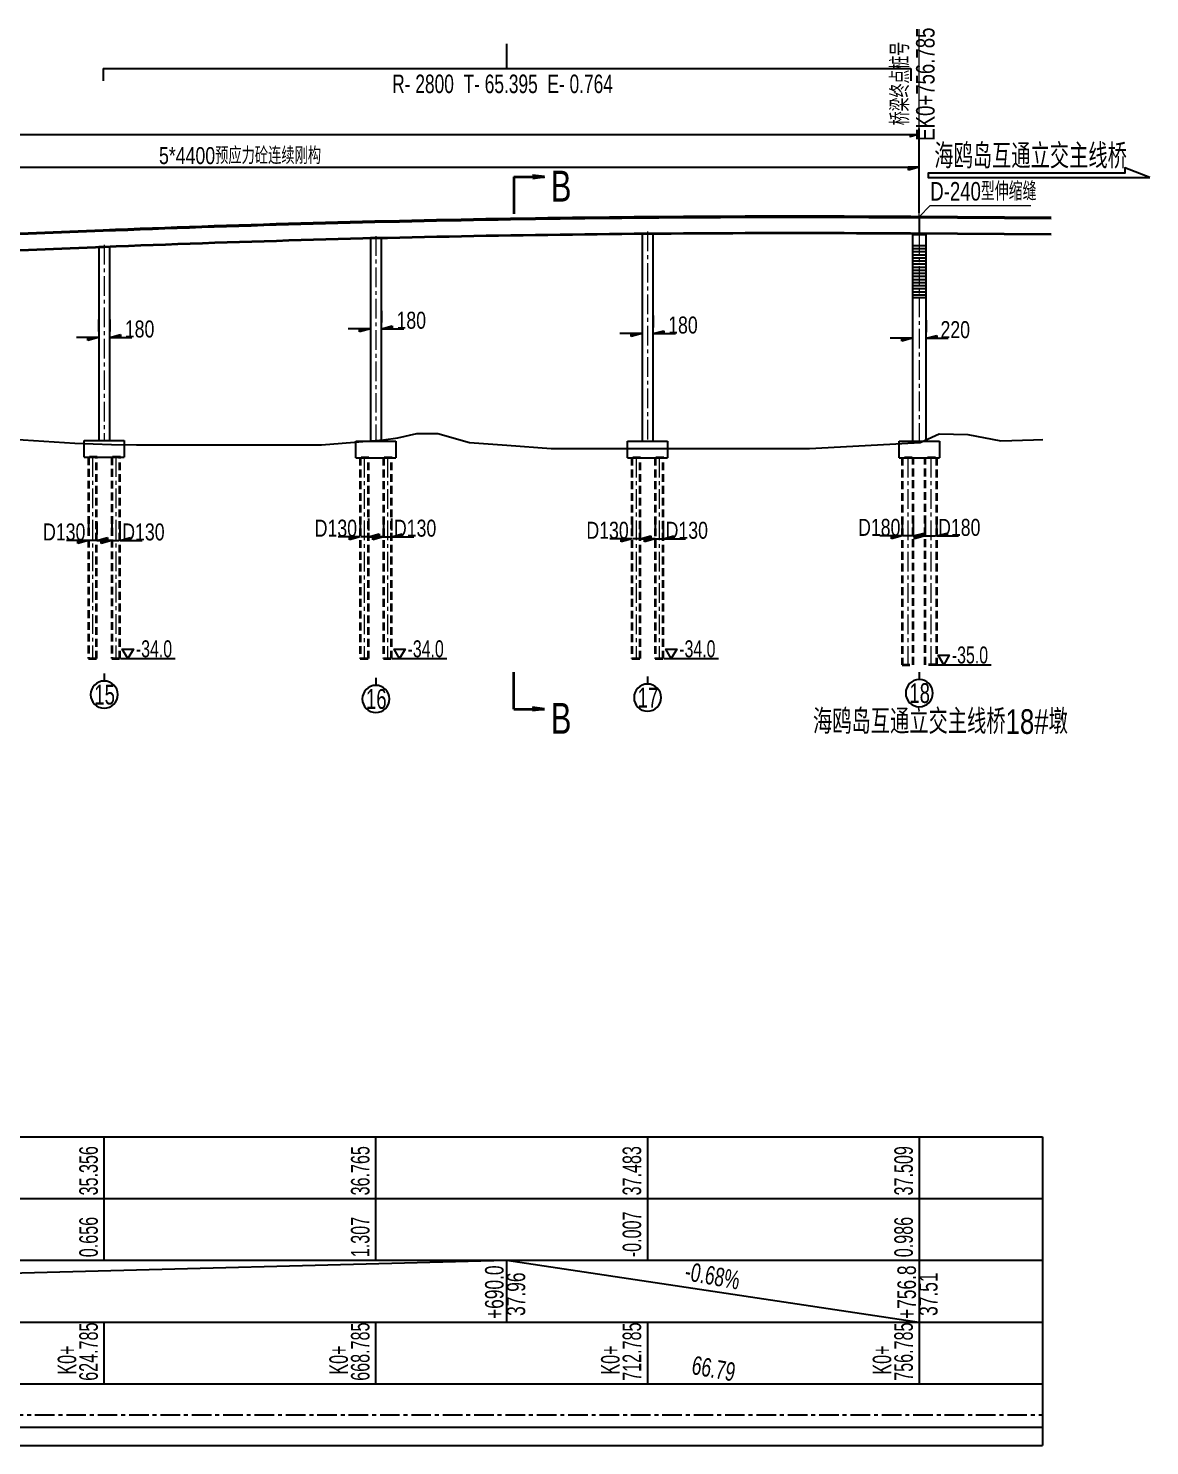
# Model space of a CAD drawing. Header units: millimetres. Extents: x 0 to 987207, y 0 to 5060561.
# Drawn here: x 493785.4 to 493967, y 2530010.8 to 2530240.2 of the extents above; entities that cross this region are included whole.
import ezdxf
from ezdxf.enums import TextEntityAlignment as Align

# ---------------------------------------------------------------- set-up
doc = ezdxf.new("R2010")
doc.units = ezdxf.units.MM
doc.header["$LTSCALE"] = 0.1
doc.linetypes.add('CENTER', pattern=[50.8, 31.75, -6.35, 6.35, -6.35])
doc.linetypes.add('DASHED', pattern=[19.05, 12.7, -6.35])
doc.layers.get('0').update_dxf_attribs({"linetype": 'CONTINUOUS'})
doc.layers.get('Defpoints').update_dxf_attribs({"color": 150, "linetype": 'CONTINUOUS'})
for name, color, linetype, lineweight in [('GC', 3, 'CONTINUOUS', 25), ('中心线', 5, 'CENTER', 18), ('文字', 7, 'CONTINUOUS', 0), ('标注', 1, 'CONTINUOUS', 18), ('短虚线', 6, 'DASHED', 35), ('粗线', 4, 'CONTINUOUS', 35)]:
    doc.layers.add(name, color=color, linetype=linetype, lineweight=lineweight)
for name, color, linetype in [('上部结构(立面)', 7, 'CONTINUOUS'), ('地面线', 7, 'CONTINUOUS'), ('墩柱图(立面)', 7, 'CONTINUOUS'), ('桥梁图表', 7, 'CONTINUOUS'), ('立面', 7, 'CONTINUOUS')]:
    doc.layers.add(name, color=color, linetype=linetype)
doc.styles.add('BM_Dim', font='fsdb_e.shx', dxfattribs={"width": 0.75, "bigfont": 'hztxt.shx'})
doc.styles.add('BM_FST', font='fsdb_e.shx', dxfattribs={"width": 0.75, "bigfont": 'hztxt.shx'})
doc.styles.add('BM_Title', font='fsdb_e.shx', dxfattribs={"width": 0.75, "bigfont": 'hztxt.shx'})
doc.styles.add('MyFont', font='fsdb_e.shx', dxfattribs={"width": 0.78, "bigfont": 'hztxt.shx'})
doc.dimstyles.new('1-100', dxfattribs={"dimtxt": 3, "dimasz": 1.5, "dimexe": 1, "dimexo": 0.6, "dimgap": 0.1, "dimtad": 1, "dimdec": 0, "dimlfac": 100, "dimdsep": 46, "dimtxsty": 'BM_Dim', "dimblk": 'ARR-1', "dimcen": 0.09, "dimclrd": 256, "dimclre": 256, "dimclrt": 7, "dimadec": 1, "dimazin": 2, "dimtfac": 1, "dimtdec": 0, "dimtmove": 2, "dimatfit": 3, "dimldrblk": 'ARR-1', "dimfxl": 1, "dimtolj": 1, "dimtzin": 0, "dimlwd": 25, "dimarcsym": 1})
doc.dimstyles.new('MyDim', dxfattribs={"dimscale": 0, "dimtxt": 2.75, "dimasz": 1.8, "dimexe": 1, "dimexo": 4.32, "dimgap": 0, "dimtad": 0, "dimdec": 0, "dimlfac": 10, "dimdsep": 46, "dimtxsty": 'MyFont', "dimblk": 'ARR-1', "dimcen": 0.5, "dimclrd": 1, "dimclre": 1, "dimclrt": 7, "dimaunit": 1, "dimadec": 0, "dimazin": 0, "dimtfac": 1, "dimtdec": 0, "dimtofl": 0, "dimtmove": 2, "dimatfit": 3, "dimldrblk": 'ARR-1', "dimfxl": 1, "dimtolj": 1, "dimtzin": 0, "dimarcsym": 0})

# ---------------------------------------------------------------- blocks, each defined once
blk = doc.blocks.new('ARR-1')
at = {"color": 1, "linetype": 'Continuous'}
for p, q in [((0, 0), (-1, 0)), ((0, 0), (-0.97, -0.26)), ((-0.97, -0.26), (-0.97, 0))]:
    blk.add_line(p, q, dxfattribs=at)
for points in [[(-0.97, -0.26), (-0.97, 0), (0, 0)], [(0, 0), (-0.97, 0), (-0.97, -0.26), (0, 0)], [(0, 0), (-0.97, -0.26), (-0.97, 0), (0, 0)], [(0, 0), (-0.97, -0.26), (-0.97, 0), (0, 0)]]:
    blk.add_solid(points, dxfattribs=at)
blk = doc.blocks.new('*D300')
at = {"layer": 'Defpoints', "color": 0, "linetype": 'Continuous'}
for p in [(493929.65, 2530217.75), (493709.65, 2530209.75), (493929.65, 2530209.75)]:
    blk.add_point(p, dxfattribs=at)
at = {"layer": '立面', "color": 1, "linetype": 'Continuous', "lineweight": -2}
for p, q in [((493709.65, 2530214.07), (493709.65, 2530218.75)), ((493929.65, 2530214.07), (493929.65, 2530218.75)), ((493711.45, 2530217.75), (493927.85, 2530217.75))]:
    blk.add_line(p, q, dxfattribs=at)
at = {"layer": '立面', "color": 1, "linetype": 'Continuous', "lineweight": -2, "xscale": 1.8, "yscale": 1.8, "zscale": 1.8, "rotation": 180}
blk.add_blockref('ARR-1', (493709.65, 2530217.75), dxfattribs=at)
at = {"layer": '立面', "color": 1, "linetype": 'Continuous', "lineweight": -2, "xscale": 1.8, "yscale": 1.8, "zscale": 1.8}
blk.add_blockref('ARR-1', (493929.65, 2530217.75), dxfattribs=at)
at = {"layer": '立面', "color": 7, "linetype": 'Continuous', "insert": (493819.65, 2530219.62), "char_height": 2.75, "attachment_point": 5, "style": 'MyFont'}
blk.add_mtext('\\A1;5*4400预应力砼连续刚构', dxfattribs=at)
blk = doc.blocks.new('*D322')
at = {"layer": 'Defpoints', "color": 0, "linetype": 'Continuous'}
for p in [(493886.55, 2530190.83), (493884.75, 2530189.45), (493886.55, 2530189.45)]:
    blk.add_point(p, dxfattribs=at)
at = {"layer": '墩柱图(立面)', "color": 1, "linetype": 'Continuous', "lineweight": -2}
for p, q in [((493884.75, 2530193.77), (493884.75, 2530191.83)), ((493886.55, 2530193.77), (493886.55, 2530191.83)), ((493882.95, 2530190.83), (493881.15, 2530190.83)), ((493888.35, 2530190.83), (493890.15, 2530190.83))]:
    blk.add_line(p, q, dxfattribs=at)
at = {"layer": '墩柱图(立面)', "color": 1, "linetype": 'Continuous', "lineweight": -2, "xscale": 1.8, "yscale": 1.8, "zscale": 1.8}
blk.add_blockref('ARR-1', (493884.75, 2530190.83), dxfattribs=at)
at = {"layer": '墩柱图(立面)', "color": 1, "linetype": 'Continuous', "lineweight": -2, "xscale": 1.8, "yscale": 1.8, "zscale": 1.8, "rotation": 180}
blk.add_blockref('ARR-1', (493886.55, 2530190.83), dxfattribs=at)
at = {"layer": '墩柱图(立面)', "color": 7, "linetype": 'Continuous', "insert": (493891.38, 2530192.2), "char_height": 2.75, "attachment_point": 5, "style": 'MyFont'}
blk.add_mtext('\\A1;180', dxfattribs=at)
blk = doc.blocks.new('*D323')
at = {"layer": 'Defpoints', "color": 0, "linetype": 'Continuous'}
for p in [(493883.13, 2530156.23), (493884.43, 2530157.61), (493884.43, 2530156.23)]:
    blk.add_point(p, dxfattribs=at)
at = {"layer": '墩柱图(立面)', "color": 1, "linetype": 'Continuous', "lineweight": -2}
for p, q in [((493883.13, 2530160.55), (493883.13, 2530158.61)), ((493884.43, 2530160.55), (493884.43, 2530158.61)), ((493881.33, 2530157.61), (493879.53, 2530157.61)), ((493886.23, 2530157.61), (493888.03, 2530157.61))]:
    blk.add_line(p, q, dxfattribs=at)
at = {"layer": '墩柱图(立面)', "color": 1, "linetype": 'Continuous', "lineweight": -2, "xscale": 1.8, "yscale": 1.8, "zscale": 1.8}
blk.add_blockref('ARR-1', (493883.13, 2530157.61), dxfattribs=at)
at = {"layer": '墩柱图(立面)', "color": 1, "linetype": 'Continuous', "lineweight": -2, "xscale": 1.8, "yscale": 1.8, "zscale": 1.8, "rotation": 180}
blk.add_blockref('ARR-1', (493884.43, 2530157.61), dxfattribs=at)
at = {"layer": '墩柱图(立面)', "color": 7, "linetype": 'Continuous', "insert": (493879.17, 2530158.98), "char_height": 2.75, "attachment_point": 5, "style": 'MyFont'}
blk.add_mtext('\\A1;D130', dxfattribs=at)
blk = doc.blocks.new('*D324')
at = {"layer": 'Defpoints', "color": 0, "linetype": 'Continuous'}
for p in [(493886.88, 2530156.23), (493888.18, 2530157.61), (493888.18, 2530156.23)]:
    blk.add_point(p, dxfattribs=at)
at = {"layer": '墩柱图(立面)', "color": 1, "linetype": 'Continuous', "lineweight": -2}
for p, q in [((493886.88, 2530160.55), (493886.88, 2530158.61)), ((493888.18, 2530160.55), (493888.18, 2530158.61)), ((493885.08, 2530157.61), (493883.28, 2530157.61)), ((493889.98, 2530157.61), (493891.78, 2530157.61))]:
    blk.add_line(p, q, dxfattribs=at)
at = {"layer": '墩柱图(立面)', "color": 1, "linetype": 'Continuous', "lineweight": -2, "xscale": 1.8, "yscale": 1.8, "zscale": 1.8}
blk.add_blockref('ARR-1', (493886.88, 2530157.61), dxfattribs=at)
at = {"layer": '墩柱图(立面)', "color": 1, "linetype": 'Continuous', "lineweight": -2, "xscale": 1.8, "yscale": 1.8, "zscale": 1.8, "rotation": 180}
blk.add_blockref('ARR-1', (493888.18, 2530157.61), dxfattribs=at)
at = {"layer": '墩柱图(立面)', "color": 7, "linetype": 'Continuous', "insert": (493892, 2530158.98), "char_height": 2.75, "attachment_point": 5, "style": 'MyFont'}
blk.add_mtext('\\A1;D130', dxfattribs=at)
blk = doc.blocks.new('*D325')
at = {"layer": 'Defpoints', "color": 0, "linetype": 'Continuous'}
for p in [(493842.55, 2530191.6), (493840.75, 2530190.22), (493842.55, 2530190.22)]:
    blk.add_point(p, dxfattribs=at)
at = {"layer": '墩柱图(立面)', "color": 1, "linetype": 'Continuous', "lineweight": -2}
for p, q in [((493840.75, 2530194.54), (493840.75, 2530192.6)), ((493842.55, 2530194.54), (493842.55, 2530192.6)), ((493838.95, 2530191.6), (493837.15, 2530191.6)), ((493844.35, 2530191.6), (493846.15, 2530191.6))]:
    blk.add_line(p, q, dxfattribs=at)
at = {"layer": '墩柱图(立面)', "color": 1, "linetype": 'Continuous', "lineweight": -2, "xscale": 1.8, "yscale": 1.8, "zscale": 1.8}
blk.add_blockref('ARR-1', (493840.75, 2530191.6), dxfattribs=at)
at = {"layer": '墩柱图(立面)', "color": 1, "linetype": 'Continuous', "lineweight": -2, "xscale": 1.8, "yscale": 1.8, "zscale": 1.8, "rotation": 180}
blk.add_blockref('ARR-1', (493842.55, 2530191.6), dxfattribs=at)
at = {"layer": '墩柱图(立面)', "color": 7, "linetype": 'Continuous', "insert": (493847.38, 2530192.97), "char_height": 2.75, "attachment_point": 5, "style": 'MyFont'}
blk.add_mtext('\\A1;180', dxfattribs=at)
blk = doc.blocks.new('*D326')
at = {"layer": 'Defpoints', "color": 0, "linetype": 'Continuous'}
for p in [(493839.13, 2530156.57), (493840.43, 2530157.94), (493840.43, 2530156.57)]:
    blk.add_point(p, dxfattribs=at)
at = {"layer": '墩柱图(立面)', "color": 1, "linetype": 'Continuous', "lineweight": -2}
for p, q in [((493839.13, 2530160.89), (493839.13, 2530158.94)), ((493840.43, 2530160.89), (493840.43, 2530158.94)), ((493837.33, 2530157.94), (493835.53, 2530157.94)), ((493842.23, 2530157.94), (493844.03, 2530157.94))]:
    blk.add_line(p, q, dxfattribs=at)
at = {"layer": '墩柱图(立面)', "color": 1, "linetype": 'Continuous', "lineweight": -2, "xscale": 1.8, "yscale": 1.8, "zscale": 1.8}
blk.add_blockref('ARR-1', (493839.13, 2530157.94), dxfattribs=at)
at = {"layer": '墩柱图(立面)', "color": 1, "linetype": 'Continuous', "lineweight": -2, "xscale": 1.8, "yscale": 1.8, "zscale": 1.8, "rotation": 180}
blk.add_blockref('ARR-1', (493840.43, 2530157.94), dxfattribs=at)
at = {"layer": '墩柱图(立面)', "color": 7, "linetype": 'Continuous', "insert": (493835.17, 2530159.32), "char_height": 2.75, "attachment_point": 5, "style": 'MyFont'}
blk.add_mtext('\\A1;D130', dxfattribs=at)
blk = doc.blocks.new('*D327')
at = {"layer": 'Defpoints', "color": 0, "linetype": 'Continuous'}
for p in [(493842.88, 2530156.57), (493844.18, 2530157.94), (493844.18, 2530156.57)]:
    blk.add_point(p, dxfattribs=at)
at = {"layer": '墩柱图(立面)', "color": 1, "linetype": 'Continuous', "lineweight": -2}
for p, q in [((493842.88, 2530160.89), (493842.88, 2530158.94)), ((493844.18, 2530160.89), (493844.18, 2530158.94)), ((493841.08, 2530157.94), (493839.28, 2530157.94)), ((493845.98, 2530157.94), (493847.78, 2530157.94))]:
    blk.add_line(p, q, dxfattribs=at)
at = {"layer": '墩柱图(立面)', "color": 1, "linetype": 'Continuous', "lineweight": -2, "xscale": 1.8, "yscale": 1.8, "zscale": 1.8}
blk.add_blockref('ARR-1', (493842.88, 2530157.94), dxfattribs=at)
at = {"layer": '墩柱图(立面)', "color": 1, "linetype": 'Continuous', "lineweight": -2, "xscale": 1.8, "yscale": 1.8, "zscale": 1.8, "rotation": 180}
blk.add_blockref('ARR-1', (493844.18, 2530157.94), dxfattribs=at)
at = {"layer": '墩柱图(立面)', "color": 7, "linetype": 'Continuous', "insert": (493848, 2530159.32), "char_height": 2.75, "attachment_point": 5, "style": 'MyFont'}
blk.add_mtext('\\A1;D130', dxfattribs=at)
blk = doc.blocks.new('*D328')
at = {"layer": 'Defpoints', "color": 0, "linetype": 'Continuous'}
for p in [(493796.75, 2530188.81), (493798.55, 2530190.19), (493798.55, 2530188.81)]:
    blk.add_point(p, dxfattribs=at)
at = {"layer": '墩柱图(立面)', "color": 1, "linetype": 'Continuous', "lineweight": -2}
for p, q in [((493796.75, 2530193.13), (493796.75, 2530191.19)), ((493798.55, 2530193.13), (493798.55, 2530191.19)), ((493794.95, 2530190.19), (493793.15, 2530190.19)), ((493800.35, 2530190.19), (493802.15, 2530190.19))]:
    blk.add_line(p, q, dxfattribs=at)
at = {"layer": '墩柱图(立面)', "color": 1, "linetype": 'Continuous', "lineweight": -2, "xscale": 1.8, "yscale": 1.8, "zscale": 1.8, "rotation": 180}
blk.add_blockref('ARR-1', (493798.55, 2530190.19), dxfattribs=at)
at = {"layer": '墩柱图(立面)', "color": 1, "linetype": 'Continuous', "lineweight": -2, "xscale": 1.8, "yscale": 1.8, "zscale": 1.8}
blk.add_blockref('ARR-1', (493796.75, 2530190.19), dxfattribs=at)
at = {"layer": '墩柱图(立面)', "color": 7, "linetype": 'Continuous', "insert": (493803.38, 2530191.56), "char_height": 2.75, "attachment_point": 5, "style": 'MyFont'}
blk.add_mtext('\\A1;180', dxfattribs=at)
blk = doc.blocks.new('*D329')
at = {"layer": 'Defpoints', "color": 0, "linetype": 'Continuous'}
for p in [(493796.43, 2530157.34), (493795.13, 2530155.96), (493796.43, 2530155.96)]:
    blk.add_point(p, dxfattribs=at)
at = {"layer": '墩柱图(立面)', "color": 1, "linetype": 'Continuous', "lineweight": -2}
for p, q in [((493795.13, 2530160.28), (493795.13, 2530158.34)), ((493796.43, 2530160.28), (493796.43, 2530158.34)), ((493793.33, 2530157.34), (493791.53, 2530157.34)), ((493798.23, 2530157.34), (493800.03, 2530157.34))]:
    blk.add_line(p, q, dxfattribs=at)
at = {"layer": '墩柱图(立面)', "color": 1, "linetype": 'Continuous', "lineweight": -2, "xscale": 1.8, "yscale": 1.8, "zscale": 1.8}
blk.add_blockref('ARR-1', (493795.13, 2530157.34), dxfattribs=at)
at = {"layer": '墩柱图(立面)', "color": 1, "linetype": 'Continuous', "lineweight": -2, "xscale": 1.8, "yscale": 1.8, "zscale": 1.8, "rotation": 180}
blk.add_blockref('ARR-1', (493796.43, 2530157.34), dxfattribs=at)
at = {"layer": '墩柱图(立面)', "color": 7, "linetype": 'Continuous', "insert": (493791.17, 2530158.71), "char_height": 2.75, "attachment_point": 5, "style": 'MyFont'}
blk.add_mtext('\\A1;D130', dxfattribs=at)
blk = doc.blocks.new('*D330')
at = {"layer": 'Defpoints', "color": 0, "linetype": 'Continuous'}
for p in [(493800.18, 2530157.34), (493798.88, 2530155.96), (493800.18, 2530155.96)]:
    blk.add_point(p, dxfattribs=at)
at = {"layer": '墩柱图(立面)', "color": 1, "linetype": 'Continuous', "lineweight": -2}
for p, q in [((493798.88, 2530160.28), (493798.88, 2530158.34)), ((493800.18, 2530160.28), (493800.18, 2530158.34)), ((493797.08, 2530157.34), (493795.28, 2530157.34)), ((493801.98, 2530157.34), (493803.78, 2530157.34))]:
    blk.add_line(p, q, dxfattribs=at)
at = {"layer": '墩柱图(立面)', "color": 1, "linetype": 'Continuous', "lineweight": -2, "xscale": 1.8, "yscale": 1.8, "zscale": 1.8}
blk.add_blockref('ARR-1', (493798.88, 2530157.34), dxfattribs=at)
at = {"layer": '墩柱图(立面)', "color": 1, "linetype": 'Continuous', "lineweight": -2, "xscale": 1.8, "yscale": 1.8, "zscale": 1.8, "rotation": 180}
blk.add_blockref('ARR-1', (493800.18, 2530157.34), dxfattribs=at)
at = {"layer": '墩柱图(立面)', "color": 7, "linetype": 'Continuous', "insert": (493804, 2530158.71), "char_height": 2.75, "attachment_point": 5, "style": 'MyFont'}
blk.add_mtext('\\A1;D130', dxfattribs=at)
blk = doc.blocks.new('*D349')
at = {"layer": 'Defpoints', "color": 0, "linetype": 'Continuous'}
for p in [(493928.55, 2530188.7), (493930.75, 2530190.08), (493930.75, 2530188.7)]:
    blk.add_point(p, dxfattribs=at)
at = {"layer": '墩柱图(立面)', "color": 1, "linetype": 'Continuous', "lineweight": -2}
for p, q in [((493928.55, 2530193.02), (493928.55, 2530191.08)), ((493930.75, 2530193.02), (493930.75, 2530191.08)), ((493926.75, 2530190.08), (493924.95, 2530190.08)), ((493932.55, 2530190.08), (493934.35, 2530190.08))]:
    blk.add_line(p, q, dxfattribs=at)
at = {"layer": '墩柱图(立面)', "color": 1, "linetype": 'Continuous', "lineweight": -2, "xscale": 1.8, "yscale": 1.8, "zscale": 1.8}
blk.add_blockref('ARR-1', (493928.55, 2530190.08), dxfattribs=at)
at = {"layer": '墩柱图(立面)', "color": 1, "linetype": 'Continuous', "lineweight": -2, "xscale": 1.8, "yscale": 1.8, "zscale": 1.8, "rotation": 180}
blk.add_blockref('ARR-1', (493930.75, 2530190.08), dxfattribs=at)
at = {"layer": '墩柱图(立面)', "color": 7, "linetype": 'Continuous', "insert": (493935.48, 2530191.45), "char_height": 2.75, "attachment_point": 5, "style": 'MyFont'}
blk.add_mtext('\\A1;220', dxfattribs=at)
blk = doc.blocks.new('*D350')
at = {"layer": 'Defpoints', "color": 0, "linetype": 'Continuous'}
for p in [(493926.88, 2530156.7), (493928.68, 2530158.08), (493928.68, 2530156.7)]:
    blk.add_point(p, dxfattribs=at)
at = {"layer": '墩柱图(立面)', "color": 1, "linetype": 'Continuous', "lineweight": -2}
for p, q in [((493926.88, 2530161.02), (493926.88, 2530159.08)), ((493928.68, 2530161.02), (493928.68, 2530159.08)), ((493925.08, 2530158.08), (493923.28, 2530158.08)), ((493930.48, 2530158.08), (493932.28, 2530158.08))]:
    blk.add_line(p, q, dxfattribs=at)
at = {"layer": '墩柱图(立面)', "color": 1, "linetype": 'Continuous', "lineweight": -2, "xscale": 1.8, "yscale": 1.8, "zscale": 1.8, "rotation": 180}
blk.add_blockref('ARR-1', (493928.68, 2530158.08), dxfattribs=at)
at = {"layer": '墩柱图(立面)', "color": 1, "linetype": 'Continuous', "lineweight": -2, "xscale": 1.8, "yscale": 1.8, "zscale": 1.8}
blk.add_blockref('ARR-1', (493926.88, 2530158.08), dxfattribs=at)
at = {"layer": '墩柱图(立面)', "color": 7, "linetype": 'Continuous', "insert": (493923.17, 2530159.45), "char_height": 2.75, "attachment_point": 5, "style": 'MyFont'}
blk.add_mtext('\\A1;D180', dxfattribs=at)
blk = doc.blocks.new('*D351')
at = {"layer": 'Defpoints', "color": 0, "linetype": 'Continuous'}
for p in [(493930.63, 2530158.08), (493930.63, 2530156.7), (493932.43, 2530156.7)]:
    blk.add_point(p, dxfattribs=at)
at = {"layer": '墩柱图(立面)', "color": 1, "linetype": 'Continuous', "lineweight": -2}
for p, q in [((493930.63, 2530161.02), (493930.63, 2530159.08)), ((493932.43, 2530161.02), (493932.43, 2530159.08)), ((493928.83, 2530158.08), (493927.03, 2530158.08)), ((493934.23, 2530158.08), (493936.03, 2530158.08))]:
    blk.add_line(p, q, dxfattribs=at)
at = {"layer": '墩柱图(立面)', "color": 1, "linetype": 'Continuous', "lineweight": -2, "xscale": 1.8, "yscale": 1.8, "zscale": 1.8, "rotation": 180}
blk.add_blockref('ARR-1', (493932.43, 2530158.08), dxfattribs=at)
at = {"layer": '墩柱图(立面)', "color": 1, "linetype": 'Continuous', "lineweight": -2, "xscale": 1.8, "yscale": 1.8, "zscale": 1.8}
blk.add_blockref('ARR-1', (493930.63, 2530158.08), dxfattribs=at)
at = {"layer": '墩柱图(立面)', "color": 7, "linetype": 'Continuous', "insert": (493936.13, 2530159.45), "char_height": 2.75, "attachment_point": 5, "style": 'MyFont'}
blk.add_mtext('\\A1;D180', dxfattribs=at)
blk = doc.blocks.new('*D352')
at = {"layer": 'Defpoints', "color": 0}
for p in [(493929.65, 2530223.03), (493273.08, 2530209.75), (493929.65, 2530209.76)]:
    blk.add_point(p, dxfattribs=at)
at = {"layer": '标注', "lineweight": -2}
for p, q in [((493273.08, 2530210.35), (493273.08, 2530224.03)), ((493929.65, 2530210.36), (493929.65, 2530224.03))]:
    blk.add_line(p, q, dxfattribs=at)
at = {"layer": '标注', "lineweight": 25}
blk.add_line((493274.58, 2530223.03), (493928.15, 2530223.03), dxfattribs=at)
at = {"layer": '标注', "lineweight": 25, "xscale": 1.5, "yscale": 1.5, "zscale": 1.5, "rotation": 180}
blk.add_blockref('ARR-1', (493273.08, 2530223.03), dxfattribs=at)
at = {"layer": '标注', "lineweight": 25, "xscale": 1.5, "yscale": 1.5, "zscale": 1.5}
blk.add_blockref('ARR-1', (493929.65, 2530223.03), dxfattribs=at)
at = {"layer": '标注', "color": 7, "insert": (493601.36, 2530224.63), "char_height": 3, "attachment_point": 5, "style": 'BM_Dim'}
blk.add_mtext('\\A1;65657.7', dxfattribs=at)

msp = doc.modelspace()

# ---------------------------------------------------------------- hatches: boundary and pattern name
at = {"ltscale": 0.6}
h = msp.add_hatch(dxfattribs=at)
h.set_pattern_fill('ANSI31', color=0, scale=0.02, style=0)
h.set_pattern_definition([(45, (493404.73742, 2529511.67764), (-0.0449012806, 0.0449012806), [])])
h.paths.add_polyline_path([(493928.8694, 2530207.032), (493928.8694, 2530206.832), (493929.3194, 2530206.832), (493929.3194, 2530207.032)])
h.paths.add_polyline_path([(493929.3194, 2530206.832), (493929.4294, 2530206.832), (493929.4294, 2530207.032), (493929.3194, 2530207.032)])
h = msp.add_hatch(dxfattribs=at)
h.set_pattern_fill('ANSI31', color=0, scale=0.02, style=0)
h.set_pattern_definition([(135.000009, (494454.556226, 2529511.677727), (0.0449012734, 0.0449012878), [])])
h.paths.add_polyline_path([(493930.4241, 2530207.032), (493930.4241, 2530206.832), (493929.9741, 2530206.832), (493929.9741, 2530207.032)])
h.paths.add_polyline_path([(493929.9741, 2530206.832), (493929.8641, 2530206.832), (493929.8641, 2530207.032), (493929.9741, 2530207.032)])

# ---------------------------------------------------------------- linework, layer by layer
at = {"color": 1, "linetype": 'Continuous', "flags": 128}
msp.add_lwpolyline([(493966.968, 2530216.0828), (493962.968, 2530217.6828), (493962.968, 2530216.7828), (493931.0775, 2530216.7828), (493931.0775, 2530216.0828)], close=True, dxfattribs=at)
at = {"color": 0, "ltscale": 0.6, "elevation": 0}
for points in [[(493929.4294, 2530206.832), (493929.4294, 2530207.032), (493928.8694, 2530207.032), (493928.8694, 2530206.832)], [(493929.8641, 2530206.832), (493929.8641, 2530207.032), (493930.4241, 2530207.032), (493930.4241, 2530206.832)]]:
    msp.add_lwpolyline(points, dxfattribs=at)
at = {"layer": 'GC', "color": 0, "linetype": 'Continuous'}
for p, q in [((493928.5526, 2530205.0905), (493930.7528, 2530205.0905)), ((493928.5526, 2530205.0905), (493930.7528, 2530205.0905)), ((493928.5526, 2530204.5919), (493930.7528, 2530204.5919)), ((493928.5526, 2530204.0934), (493930.7528, 2530204.0934)), ((493928.5526, 2530203.5948), (493930.7528, 2530203.5948)), ((493928.5526, 2530203.0963), (493930.7527, 2530203.0963)), ((493928.5526, 2530202.5977), (493930.7527, 2530202.5977)), ((493928.5526, 2530202.0991), (493930.7527, 2530202.0991)), ((493928.5526, 2530201.6006), (493930.7527, 2530201.6006)), ((493928.5526, 2530201.6006), (493930.7527, 2530201.6006)), ((493928.5526, 2530201.102), (493930.7527, 2530201.102)), ((493928.5526, 2530200.6035), (493930.7527, 2530200.6035)), ((493928.5526, 2530200.1049), (493930.7527, 2530200.1049)), ((493928.5526, 2530199.6063), (493930.7527, 2530199.6063)), ((493928.5526, 2530199.1078), (493930.7527, 2530199.1078)), ((493928.5526, 2530198.6092), (493930.7527, 2530198.6092)), ((493928.5526, 2530198.1107), (493930.7527, 2530198.1107)), ((493928.5526, 2530197.6121), (493930.7713, 2530197.6121)), ((493928.5525, 2530196.692), (493930.7527, 2530196.692)), ((493928.5526, 2530197.1136), (493930.7612, 2530197.1136))]:
    msp.add_line(p, q, dxfattribs=at)
at = {"layer": '上部结构(立面)', "color": 1, "linetype": 'Continuous'}
msp.add_line((493929.6527, 2530209.7493), (493929.6527, 2530207.0492), dxfattribs=at)
at = {"layer": '中心线'}
for p, q in [((493841.6527, 2530206.6115), (493841.6527, 2530173.4403)), ((493885.6527, 2530207.3296), (493885.6527, 2530173.4403)), ((493929.6527, 2530206.8319), (493929.6527, 2530173.4403)), ((493797.6527, 2530205.2013), (493797.6527, 2530173.5214)), ((493795.7777, 2530170.8214), (493795.7777, 2530138.2403)), ((493799.5277, 2530170.8214), (493799.5277, 2530138.2403)), ((493839.7777, 2530170.7403), (493839.7777, 2530138.2403)), ((493843.5277, 2530170.7403), (493843.5277, 2530138.2403)), ((493883.7777, 2530170.7403), (493883.7777, 2530138.2403)), ((493887.5277, 2530170.7403), (493887.5277, 2530138.2403)), ((493927.7777, 2530170.7403), (493927.7777, 2530137.2403)), ((493931.5277, 2530170.7403), (493931.5277, 2530137.2403))]:
    msp.add_line(p, q, dxfattribs=at)
at = {"layer": '地面线', "color": 1, "flags": 128}
msp.add_lwpolyline([(493782.8663, 2530173.7447), (493792.8663, 2530173.114), (493798.8543, 2530172.8773), (493802.8663, 2530172.8453), (493812.8663, 2530172.8453), (493822.8663, 2530172.8453), (493832.8663, 2530172.8453), (493842.8663, 2530173.6615), (493845.1823, 2530173.9671), (493848.2983, 2530174.6828), (493851.7083, 2530174.6399), (493856.8183, 2530173.2251), (493862.8663, 2530172.7516), (493870.0223, 2530172.2333), (493872.8663, 2530172.2333), (493882.8663, 2530172.2333), (493892.8663, 2530172.2333), (493902.8663, 2530172.2333), (493911.8643, 2530172.2528), (493922.8663, 2530172.8295), (493929.7713, 2530173.2219), (493932.8663, 2530174.5818), (493937.5393, 2530174.5017), (493942.8663, 2530173.4713), (493948.1683, 2530173.6135), (493949.6513, 2530173.7042)], dxfattribs=at)
at = {"layer": '墩柱图(立面)', "color": 7, "linetype": 'Continuous'}
for p, q in [((493886.5527, 2530207.0228), (493884.7527, 2530207.0228)), ((493884.7527, 2530207.0228), (493884.7527, 2530173.4403)), ((493886.5527, 2530173.4403), (493886.5527, 2530207.0228)), ((493930.7527, 2530206.8319), (493928.5527, 2530206.8319)), ((493928.5527, 2530206.8319), (493928.5527, 2530173.4403)), ((493930.5527, 2530206.8319), (493928.7527, 2530206.8319)), ((493930.5527, 2530206.8319), (493928.7527, 2530206.8319)), ((493930.7527, 2530173.4403), (493930.7527, 2530206.8319)), ((493798.5527, 2530204.8945), (493796.7527, 2530204.8945)), ((493796.7527, 2530204.8945), (493796.7527, 2530173.5214)), ((493798.5527, 2530173.5214), (493798.5527, 2530204.8945)), ((493842.5527, 2530206.3047), (493840.7527, 2530206.3047)), ((493840.7527, 2530206.3047), (493840.7527, 2530173.4403)), ((493842.5527, 2530173.4403), (493842.5527, 2530206.3047)), ((493794.4027, 2530170.8214), (493794.4027, 2530173.5214)), ((493794.4027, 2530173.5214), (493800.9027, 2530173.5214)), ((493796.7527, 2530173.5214), (493798.5527, 2530173.5214)), ((493800.9027, 2530173.5214), (493800.9027, 2530170.8214)), ((493838.4027, 2530170.7403), (493838.4027, 2530173.4403)), ((493838.4027, 2530173.4403), (493844.9027, 2530173.4403)), ((493840.7527, 2530173.4403), (493842.5527, 2530173.4403)), ((493844.9027, 2530173.4403), (493844.9027, 2530170.7403)), ((493882.4027, 2530170.7403), (493882.4027, 2530173.4403)), ((493882.4027, 2530173.4403), (493888.9027, 2530173.4403)), ((493884.7527, 2530173.4403), (493886.5527, 2530173.4403)), ((493888.9027, 2530173.4403), (493888.9027, 2530170.7403)), ((493926.4027, 2530170.7403), (493926.4027, 2530173.4403)), ((493926.4027, 2530173.4403), (493932.9027, 2530173.4403)), ((493928.6527, 2530173.4403), (493930.6527, 2530173.4403)), ((493932.9027, 2530173.4403), (493932.9027, 2530170.7403)), ((493794.4027, 2530170.8214), (493800.9027, 2530170.8214)), ((493838.4027, 2530170.7403), (493844.9027, 2530170.7403)), ((493882.4027, 2530170.7403), (493888.9027, 2530170.7403)), ((493926.4027, 2530170.7403), (493932.9027, 2530170.7403))]:
    msp.add_line(p, q, dxfattribs=at)
at = {"layer": '墩柱图(立面)', "color": 1, "linetype": 'Continuous', "flags": 128}
for points in [[(493800.2777, 2530138.2403), (493801.4777, 2530138.2403), (493800.5835, 2530139.7675), (493802.3719, 2530139.7675), (493801.4777, 2530138.2403), (493809.1353, 2530138.2403)], [(493844.2777, 2530138.2403), (493845.4777, 2530138.2403), (493844.5835, 2530139.7675), (493846.3719, 2530139.7675), (493845.4777, 2530138.2403), (493853.1353, 2530138.2403)], [(493888.2777, 2530138.2403), (493889.4777, 2530138.2403), (493888.5835, 2530139.7675), (493890.3719, 2530139.7675), (493889.4777, 2530138.2403), (493897.1353, 2530138.2403)], [(493932.4277, 2530137.2403), (493933.6277, 2530137.2403), (493932.7335, 2530138.7675), (493934.5219, 2530138.7675), (493933.6277, 2530137.2403), (493941.2853, 2530137.2403)]]:
    msp.add_lwpolyline(points, dxfattribs=at)
for points in [[(493797.6527, 2530135.8003), (493797.6527, 2530134.6003, 1), (493797.6527, 2530130.2003, 1), (493797.6527, 2530134.6003)], [(493929.6527, 2530136.0467), (493929.6527, 2530134.8467, 1), (493929.6527, 2530130.4467, 1), (493929.6527, 2530134.8467)], [(493841.6527, 2530135.096), (493841.6527, 2530133.896, 1), (493841.6527, 2530129.496, 1), (493841.6527, 2530133.896)], [(493885.6527, 2530135.3134), (493885.6527, 2530134.1134, 1), (493885.6527, 2530129.7134, 1), (493885.6527, 2530134.1134)]]:
    msp.add_lwpolyline(points, format="xyb", dxfattribs=at)
at = {"layer": '标注'}
for p, q in [((493929.6527, 2530209.7493), (493929.6527, 2530240.1098)), ((493929.6327, 2530209.7496), (493931.4398, 2530211.5567)), ((493931.4398, 2530211.5567), (493947.6997, 2530211.5567))]:
    msp.add_line(p, q, dxfattribs=at)
at = {"layer": '桥梁图表', "color": 3, "linetype": 'Continuous'}
for p, q in [((493233.0365, 2530060.8488), (493949.6135, 2530060.8488)), ((493949.6135, 2530060.8488), (493949.6135, 2530010.8488)), ((493233.0365, 2530010.8488), (493949.6135, 2530010.8488))]:
    msp.add_line(p, q, dxfattribs=at)
at = {"layer": '桥梁图表', "color": 1, "linetype": 'Continuous'}
for p, q in [((493797.6135, 2530060.8488), (493797.6135, 2530040.8488)), ((493841.6135, 2530060.8488), (493841.6135, 2530040.8488)), ((493885.6135, 2530060.8488), (493885.6135, 2530040.8488)), ((493929.6135, 2530060.8488), (493929.6135, 2530040.8488)), ((493233.0365, 2530050.8488), (493949.6135, 2530050.8488)), ((493233.0365, 2530040.8488), (493949.6135, 2530040.8488)), ((493233.0365, 2530030.8488), (493949.6135, 2530030.8488)), ((493797.6135, 2530030.8488), (493797.6135, 2530020.8488)), ((493841.6135, 2530030.8488), (493841.6135, 2530020.8488)), ((493885.6135, 2530030.8488), (493885.6135, 2530020.8488)), ((493929.6135, 2530030.8488), (493929.6135, 2530020.8488)), ((493233.0365, 2530020.8488), (493949.6135, 2530020.8488))]:
    msp.add_line(p, q, dxfattribs=at)
at = {"layer": '桥梁图表', "color": 7, "linetype": 'Continuous'}
for p, q in [((493476.8285, 2530030.8488), (493862.8285, 2530040.8488)), ((493862.8285, 2530040.8488), (493862.8285, 2530030.8488)), ((493862.8285, 2530040.8488), (493929.6135, 2530030.8488)), ((493929.6135, 2530040.8488), (493929.6135, 2530030.8488)), ((493573.4574, 2530013.8488), (493949.6135, 2530013.8488))]:
    msp.add_line(p, q, dxfattribs=at)
at = {"layer": '桥梁图表', "color": 8, "linetype": 'CENTER'}
msp.add_line((493253.0365, 2530015.8488), (493949.6135, 2530015.8488), dxfattribs=at)
at = {"layer": '短虚线', "color": 6, "linetype": 'DASHED'}
for p, q in [((493796.5277, 2530170.8214), (493795.0277, 2530170.8214)), ((493795.1277, 2530170.8214), (493795.1277, 2530138.2403)), ((493796.4277, 2530138.2403), (493796.4277, 2530170.8214)), ((493800.2777, 2530170.8214), (493798.7777, 2530170.8214)), ((493798.8777, 2530170.8214), (493798.8777, 2530138.2403)), ((493800.1777, 2530138.2403), (493800.1777, 2530170.8214)), ((493840.5277, 2530170.7403), (493839.0277, 2530170.7403)), ((493839.1277, 2530170.7403), (493839.1277, 2530138.2403)), ((493840.4277, 2530138.2403), (493840.4277, 2530170.7403)), ((493844.2777, 2530170.7403), (493842.7777, 2530170.7403)), ((493842.8777, 2530170.7403), (493842.8777, 2530138.2403)), ((493844.1777, 2530138.2403), (493844.1777, 2530170.7403)), ((493884.5277, 2530170.7403), (493883.0277, 2530170.7403)), ((493883.1277, 2530170.7403), (493883.1277, 2530138.2403)), ((493884.4277, 2530138.2403), (493884.4277, 2530170.7403)), ((493888.2777, 2530170.7403), (493886.7777, 2530170.7403)), ((493886.8777, 2530170.7403), (493886.8777, 2530138.2403)), ((493888.1777, 2530138.2403), (493888.1777, 2530170.7403)), ((493926.8777, 2530170.7403), (493926.8777, 2530137.2403)), ((493928.5277, 2530170.7403), (493927.0277, 2530170.7403)), ((493928.6777, 2530137.2403), (493928.6777, 2530170.7403)), ((493930.6277, 2530137.2403), (493930.6277, 2530170.7403)), ((493932.2777, 2530170.7403), (493930.7777, 2530170.7403)), ((493932.4277, 2530170.7403), (493932.4277, 2530137.2403)), ((493795.1277, 2530138.2403), (493796.4277, 2530138.2403)), ((493798.8777, 2530138.2403), (493800.1777, 2530138.2403)), ((493839.1277, 2530138.2403), (493840.4277, 2530138.2403)), ((493842.8777, 2530138.2403), (493844.1777, 2530138.2403)), ((493883.1277, 2530138.2403), (493884.4277, 2530138.2403)), ((493886.8777, 2530138.2403), (493888.1777, 2530138.2403)), ((493926.8777, 2530137.2403), (493928.6777, 2530137.2403)), ((493932.4277, 2530137.2403), (493930.6277, 2530137.2403))]:
    msp.add_line(p, q, dxfattribs=at)
at = {"layer": '立面', "color": 1, "linetype": 'Continuous'}
for p, q in [((493862.8677, 2530233.7493), (493862.8677, 2530237.7493)), ((493797.4731, 2530233.7493), (493797.4731, 2530231.7493)), ((493928.2622, 2530233.7493), (493928.2622, 2530231.7493))]:
    msp.add_line(p, q, dxfattribs=at)
at = {"layer": '立面', "color": 5, "linetype": 'Continuous'}
msp.add_line((493797.4731, 2530233.7493), (493928.2622, 2530233.7493), dxfattribs=at)
at = {"layer": '粗线', "color": 4, "linetype": 'Continuous'}
for p, q in [((493863.9746, 2530216.1902), (493863.9746, 2530210.1902)), ((493863.9746, 2530216.1902), (493868.9746, 2530216.1902)), ((493868.9746, 2530216.1902), (493866.9895, 2530216.4339)), ((493868.9746, 2530216.1902), (493866.9895, 2530215.9465)), ((493863.9746, 2530130.0603), (493863.9746, 2530136.0603)), ((493863.9746, 2530130.0603), (493868.9746, 2530130.0603)), ((493868.9746, 2530130.0603), (493866.9895, 2530130.3041)), ((493868.9746, 2530130.0603), (493866.9895, 2530129.8166))]:
    msp.add_line(p, q, dxfattribs=at)
at = {"layer": '粗线'}
for p, q in [((493928.2616, 2530209.6587), (493951.0002, 2530209.5048)), ((493928.2622, 2530209.7587), (493951.0002, 2530209.6048)), ((493527.0291, 2530196.7877), (493797.4731, 2530207.5895)), ((493527.0331, 2530196.6878), (493797.4771, 2530207.4896)), ((493928.244, 2530207.0588), (493951.0002, 2530206.9047)), ((493533.6527, 2530194.3501), (493797.5808, 2530204.8916))]:
    msp.add_line(p, q, dxfattribs=at)
at = {"layer": '粗线', "flags": 128}
for points in [[(493797.4731, 2530207.5895), (493799.4731, 2530207.6686), (493801.4731, 2530207.7464), (493803.4731, 2530207.8227), (493805.4731, 2530207.8976), (493807.4731, 2530207.971), (493809.4731, 2530208.0431), (493811.4731, 2530208.1137), (493813.4731, 2530208.1828), (493815.4731, 2530208.2506), (493817.4731, 2530208.3169), (493819.4731, 2530208.3817), (493821.4731, 2530208.4452), (493823.4731, 2530208.5072), (493825.4731, 2530208.5678), (493827.4731, 2530208.627), (493829.4731, 2530208.6847), (493831.4731, 2530208.741), (493833.4731, 2530208.7959), (493835.4731, 2530208.8494), (493837.4731, 2530208.9014), (493839.4731, 2530208.952), (493841.4731, 2530209.0012), (493843.4731, 2530209.0489), (493845.4731, 2530209.0952), (493847.4731, 2530209.1401), (493849.4731, 2530209.1835), (493851.4731, 2530209.2256), (493853.4731, 2530209.2662), (493855.4731, 2530209.3053), (493857.4731, 2530209.3431), (493859.4731, 2530209.3794), (493861.4731, 2530209.4143), (493863.4731, 2530209.4477), (493865.4731, 2530209.4797), (493867.4731, 2530209.5103), (493869.4731, 2530209.5395), (493871.4731, 2530209.5672), (493873.4731, 2530209.5936), (493875.4731, 2530209.6184), (493877.4731, 2530209.6419), (493879.4731, 2530209.6639), (493881.4731, 2530209.6845), (493883.4731, 2530209.7037), (493885.4731, 2530209.7214), (493887.4731, 2530209.7377), (493889.4731, 2530209.7526), (493891.4731, 2530209.7661), (493893.4731, 2530209.7781), (493895.4731, 2530209.7887), (493897.4731, 2530209.7979), (493899.4731, 2530209.8056), (493901.4731, 2530209.8119), (493903.4731, 2530209.8168), (493905.4731, 2530209.8202), (493907.4731, 2530209.8223), (493909.4731, 2530209.8229), (493911.4731, 2530209.822), (493913.4731, 2530209.8198), (493915.4731, 2530209.8161), (493917.4731, 2530209.811), (493919.4731, 2530209.8044), (493921.4731, 2530209.7964), (493923.4731, 2530209.787), (493925.4731, 2530209.7762), (493927.4731, 2530209.7639), (493928.2622, 2530209.7587)], [(493797.477, 2530207.4896), (493799.477, 2530207.5687), (493801.477, 2530207.6465), (493803.4769, 2530207.7228), (493805.4768, 2530207.7976), (493807.4768, 2530207.8711), (493809.4767, 2530207.9431), (493811.4766, 2530208.0137), (493813.4765, 2530208.0829), (493815.4765, 2530208.1506), (493817.4764, 2530208.2169), (493819.4763, 2530208.2818), (493821.4763, 2530208.3453), (493823.4762, 2530208.4073), (493825.4761, 2530208.4679), (493827.476, 2530208.527), (493829.476, 2530208.5848), (493831.4759, 2530208.6411), (493833.4758, 2530208.696), (493835.4758, 2530208.7494), (493837.4757, 2530208.8014), (493839.4756, 2530208.852), (493841.4755, 2530208.9012), (493843.4755, 2530208.9489), (493845.4754, 2530208.9952), (493847.4753, 2530209.0401), (493849.4753, 2530209.0836), (493851.4752, 2530209.1256), (493853.4751, 2530209.1662), (493855.475, 2530209.2054), (493857.475, 2530209.2431), (493859.4749, 2530209.2794), (493861.4748, 2530209.3143), (493863.4748, 2530209.3477), (493865.4747, 2530209.3798), (493867.4746, 2530209.4104), (493869.4745, 2530209.4395), (493871.4745, 2530209.4673), (493873.4744, 2530209.4936), (493875.4743, 2530209.5184), (493877.4743, 2530209.5419), (493879.4742, 2530209.5639), (493881.4741, 2530209.5845), (493883.474, 2530209.6037), (493885.474, 2530209.6214), (493887.4739, 2530209.6377), (493889.4738, 2530209.6526), (493891.4738, 2530209.6661), (493893.4737, 2530209.6781), (493895.4736, 2530209.6887), (493897.4735, 2530209.6979), (493899.4735, 2530209.7056), (493901.4734, 2530209.7119), (493903.4733, 2530209.7168), (493905.4733, 2530209.7202), (493907.4732, 2530209.7223), (493909.4731, 2530209.7229), (493911.473, 2530209.722), (493913.473, 2530209.7198), (493915.4729, 2530209.7161), (493917.4728, 2530209.711), (493919.4728, 2530209.7044), (493921.4727, 2530209.6964), (493923.4726, 2530209.687), (493925.4725, 2530209.6762), (493927.4725, 2530209.6639), (493928.2616, 2530209.6587)], [(493797.5799, 2530204.8916), (493799.5799, 2530204.9708), (493801.5779, 2530205.0484), (493803.576, 2530205.1247), (493805.5741, 2530205.1995), (493807.5722, 2530205.2728), (493809.5703, 2530205.3448), (493811.5683, 2530205.4153), (493813.5664, 2530205.4844), (493815.5645, 2530205.5521), (493817.5626, 2530205.6184), (493819.5606, 2530205.6832), (493821.5587, 2530205.7466), (493823.5568, 2530205.8085), (493825.5548, 2530205.8691), (493827.5529, 2530205.9282), (493829.551, 2530205.9859), (493831.5491, 2530206.0421), (493833.5471, 2530206.0969), (493835.5452, 2530206.1503), (493837.5433, 2530206.2023), (493839.5414, 2530206.2529), (493841.5394, 2530206.302), (493843.5375, 2530206.3497), (493845.5356, 2530206.3959), (493847.5337, 2530206.4408), (493849.5317, 2530206.4842), (493851.5298, 2530206.5262), (493853.5279, 2530206.5667), (493855.5259, 2530206.6059), (493857.524, 2530206.6436), (493859.5221, 2530206.6798), (493861.5202, 2530206.7147), (493863.5182, 2530206.7481), (493865.5163, 2530206.7801), (493867.5144, 2530206.8107), (493869.5125, 2530206.8398), (493871.5105, 2530206.8675), (493873.5086, 2530206.8938), (493875.5067, 2530206.9187), (493877.5047, 2530206.9421), (493879.5028, 2530206.9641), (493881.5009, 2530206.9847), (493883.499, 2530207.0038), (493885.497, 2530207.0215), (493887.4951, 2530207.0378), (493889.4932, 2530207.0527), (493891.4912, 2530207.0661), (493893.4893, 2530207.0781), (493895.4874, 2530207.0887), (493897.4855, 2530207.0979), (493899.4835, 2530207.1056), (493901.4816, 2530207.1119), (493903.4797, 2530207.1168), (493905.4777, 2530207.1202), (493907.4758, 2530207.1223), (493909.4739, 2530207.1229), (493911.472, 2530207.122), (493913.47, 2530207.1198), (493915.4681, 2530207.1161), (493917.4662, 2530207.111), (493919.4642, 2530207.1044), (493921.4623, 2530207.0965), (493923.4604, 2530207.0871), (493925.4585, 2530207.0762), (493927.4565, 2530207.064), (493928.2444, 2530207.0588)]]:
    msp.add_lwpolyline(points, dxfattribs=at)

# ---------------------------------------------------------------- texts
at = {"color": 7, "linetype": 'Continuous', "style": 'MyFont', "width": 0.78}
for s, p in [('海鸥岛互通立交主线桥', (493932.0829, 2530217.5554)), ('海鸥岛互通立交主线桥18#墩', (493912.4378, 2530126.0379))]:
    msp.add_text(s, height=4, dxfattribs=at).set_placement(p)
at = {"layer": '墩柱图(立面)', "color": 7, "linetype": 'Continuous', "style": 'MyFont', "width": 0.7}
for s, height, p in [('-34.0', 2.75, (493802.7777, 2530138.4403)), ('-34.0', 2.75, (493846.7777, 2530138.4403)), ('-34.0', 2.75, (493890.7777, 2530138.4403)), ('-35.0', 2.75, (493934.9277, 2530137.4403)), ('15', 3.2, (493796.0533, 2530130.8003)), ('16', 3.2, (493840.0533, 2530130.096)), ('17', 3.2, (493884.0533, 2530130.3134)), ('18', 3.2, (493928.0533, 2530131.0467))]:
    msp.add_text(s, height=height, dxfattribs=at).set_placement(p)
at = {"layer": '文字', "style": 'BM_FST', "width": 0.75}
for s, p in [('EK0+756.785', (493933.0335, 2530231.1987)), ('桥梁终点桩号', (493928.9335, 2530231.2987))]:
    msp.add_text(s, height=3, rotation=90, dxfattribs=at).set_placement(p, align=Align.BOTTOM_CENTER)
at = {"layer": '文字', "color": 7, "linetype": 'Continuous', "lineweight": 0, "style": 'BM_Title', "width": 0.75}
for p in [(493869.9746, 2530212.1902), (493869.9746, 2530126.0603)]:
    msp.add_text('B', height=5, dxfattribs=at).set_placement(p)
at = {"layer": '文字', "color": 7, "style": 'BM_Dim', "width": 0.75}
msp.add_text('D-240型伸缩缝', height=3, dxfattribs=at).set_placement((493931.4398, 2530212.3567))
at = {"layer": '桥梁图表', "color": 7, "linetype": 'Continuous', "style": 'MyFont'}
for s, rotation, width, p in [('35.356', 90, 0.65, (493796.6135, 2530051.3488)), ('36.765', 90, 0.65, (493840.6135, 2530051.3488)), ('37.483', 90, 0.65, (493884.6135, 2530051.3488)), ('37.509', 90, 0.65, (493928.6135, 2530051.3488)), ('-0.007', 90, 0.65, (493884.6135, 2530041.3488)), ('0.656', 90, 0.65, (493796.6135, 2530041.3488)), ('1.307', 90, 0.65, (493840.6135, 2530041.3488)), ('0.986', 90, 0.65, (493928.6135, 2530041.3488)), ('+690.0', 90, 0.7, (493862.3285, 2530031.3488)), ('-0.68%', 349.813727, 0.7, (493891.5305, 2530037.6676)), ('+756.8', 90, 0.7, (493929.1135, 2530031.3488)), ('37.96', 90, 0.7, (493865.8285, 2530031.8488)), ('37.51', 90, 0.7, (493932.6135, 2530031.8488)), ('624.785', 90, 0.65, (493796.6135, 2530021.3488)), ('668.785', 90, 0.65, (493840.6135, 2530021.3488)), ('712.785', 90, 0.65, (493884.6135, 2530021.3488)), ('756.785', 90, 0.65, (493928.6135, 2530021.3488)), ('K0+', 90, 0.65, (493793.1135, 2530022.3488)), ('K0+', 90, 0.65, (493837.1135, 2530022.3488)), ('K0+', 90, 0.65, (493881.1135, 2530022.3488)), ('K0+', 90, 0.65, (493925.1135, 2530022.3488)), ('66.79', 349.813727, 0.7, (493892.6352, 2530022.4691))]:
    msp.add_text(s, height=3, rotation=rotation, dxfattribs=dict(at, width=width)).set_placement(p)
at = {"layer": '立面', "color": 7, "linetype": 'Continuous', "style": 'MyFont', "width": 0.7}
msp.add_text('R- 2800  T- 65.395  E- 0.764', height=3, dxfattribs=at).set_placement((493844.2921, 2530229.7493))

# ---------------------------------------------------------------- dimensions: what is measured, and where the dimension line sits
at = {"layer": '墩柱图(立面)', "color": 1, "linetype": 'Continuous'}
for base, p1, p2, angle, text, picture, middle in [((493798.5527, 2530190.1865), (493796.7527, 2530188.8115), (493798.5527, 2530188.8115), 0, '180', '*D328', (493803.3815, 2530191.5615)), ((493842.5527, 2530191.5967), (493840.7527, 2530190.2217), (493842.5527, 2530190.2217), 0, '180', '*D325', (493847.3815, 2530192.9717)), ((493886.5527, 2530190.8276), (493884.7527, 2530189.4526), (493886.5527, 2530189.4526), 0, '180', '*D322', (493891.3815, 2530192.2026)), ((493930.7527, 2530190.0769), (493928.5527, 2530188.7019), (493930.7527, 2530188.7019), 0, '220', '*D349', (493935.4815, 2530191.4519)), ((493840.4277, 2530157.944), (493839.1277, 2530156.569), (493840.4277, 2530156.569), 0, 'D130', '*D326', (493835.1744, 2530159.319)), ((493844.1777, 2530157.944), (493842.8777, 2530156.569), (493844.1777, 2530156.569), 0, 'D130', '*D327', (493847.9991, 2530159.319)), ((493884.4277, 2530157.6064), (493883.1277, 2530156.2314), (493884.4277, 2530156.2314), 0, 'D130', '*D323', (493879.1744, 2530158.9814)), ((493888.1777, 2530157.6064), (493886.8777, 2530156.2314), (493888.1777, 2530156.2314), 0, 'D130', '*D324', (493891.9991, 2530158.9814)), ((493928.6777, 2530158.0777), (493926.8777, 2530156.7027), (493928.6777, 2530156.7027), 0, 'D180', '*D350', (493923.1744, 2530159.4527)), ((493930.6277, 2530158.0777), (493932.4277, 2530156.7027), (493930.6277, 2530156.7027), 180, 'D180', '*D351', (493936.1309, 2530159.4527)), ((493796.4277, 2530157.3394), (493795.1277, 2530155.9644), (493796.4277, 2530155.9644), 0, 'D130', '*D329', (493791.1744, 2530158.7144)), ((493800.1777, 2530157.3394), (493798.8777, 2530155.9644), (493800.1777, 2530155.9644), 0, 'D130', '*D330', (493803.9991, 2530158.7144))]:
    dim = msp.add_linear_dim(base=base, p1=p1, p2=p2, angle=angle, text=text, dimstyle='MyDim', override={"dimscale": 1, "dimgap": 0.5}, dxfattribs=at)
    dim.commit()
    dim.dimension.update_dxf_attribs({"geometry": picture, "text_midpoint": middle, "dimtype": 161})
at = {"layer": '标注', "color": 2}
dim = msp.add_linear_dim(base=(493929.6527, 2530223.035), p1=(493273.0757, 2530209.7493), p2=(493929.6527, 2530209.7579), text='65657.7', dimstyle='1-100', dxfattribs=at)
dim.commit()
dim.dimension.update_dxf_attribs({"geometry": '*D352', "text_midpoint": (493601.3642, 2530224.635)})
at = {"layer": '立面', "color": 7, "linetype": 'Continuous'}
dim = msp.add_aligned_dim(p1=(493709.6527, 2530209.7493), p2=(493929.6527, 2530209.7493), distance=8, text='5*4400预应力砼连续刚构', dimstyle='MyDim', override={"dimscale": 1, "dimgap": 0.5, "dimtad": 1}, dxfattribs=at)
dim.commit()
dim.dimension.update_dxf_attribs({"geometry": '*D300', "text_midpoint": (493819.6527, 2530219.6243)})

doc.saveas('drawing.dxf')
